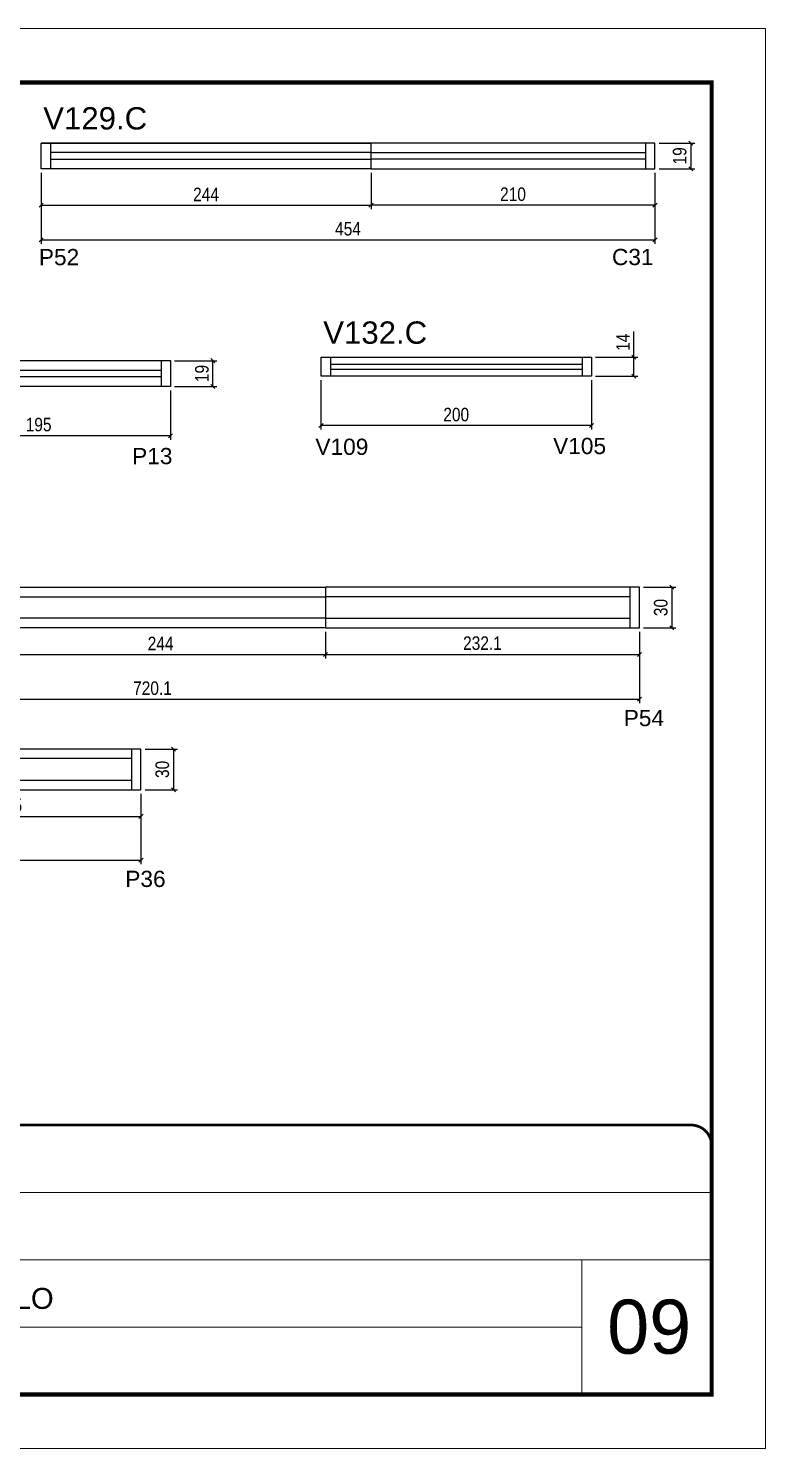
# Model space of a CAD drawing. Extents: x 2815 to 9069, y 548 to 5044.
# Drawn here: x 3755 to 4300, y 1696 to 2746 of the extents above; entities that cross this region are included whole.
import ezdxf

# ---------------------------------------------------------------- set-up
doc = ezdxf.new("R2010")
doc.units = 0
doc.linetypes.add('CONTINUO', pattern=[0])
doc.linetypes.add('DASHED', pattern=[0.75, 0.5, -0.25])
for name, color, linetype in [('5', 5, 'Continuous'), ('COTA', 241, 'Continuous'), ('NOMENCLATURA', 7, 'Continuous'), ('Painéis', 200, 'Continuous'), ('SARR_2.2x7', 40, 'Continuous'), ('SARR_EDITAR', 141, 'Continuous')]:
    doc.layers.add(name, color=color, linetype=linetype)
for name, color, linetype, lineweight in [('CARIMBO', 255, 'Continuous', 9), ('Folhas', 255, 'Continuous', 9), ('Romaneio', 3, 'Continuous', 13), ('SARRAFO DE PRESSAO', 251, 'DASHED', 9)]:
    doc.layers.add(name, color=color, linetype=linetype, lineweight=lineweight)
doc.styles.add('ARIAL', font='arial.ttf')
doc.styles.add('COTA TECNICA-50', font='techl___.ttf', dxfattribs={"height": 10})
doc.styles.get("Standard").update_dxf_attribs({"font": 'arial.ttf'})
doc.dimstyles.new('COTA PAINEL-50', dxfattribs={"dimtxt": 10, "dimasz": 3, "dimexe": 3, "dimexo": 3, "dimgap": 3, "dimtad": 1, "dimdec": 1, "dimzin": 12, "dimdsep": 46, "dimtxsty": 'COTA TECNICA-50', "dimblk1": 'OBLIQUE', "dimblk2": 'OBLIQUE', "dimsah": 1, "dimcen": 0.9, "dimclrd": 4, "dimclre": 4, "dimclrt": 240, "dimadec": 1, "dimazin": 3, "dimtfac": 1, "dimtdec": 1, "dimtmove": 0, "dimatfit": 3, "dimfxl": 1, "dimtolj": 1, "dimtzin": 12, "dimarcsym": 0})

# ---------------------------------------------------------------- blocks, each defined once
blk = doc.blocks.new('9999999999')
at = {"color": 30, "linetype": 'CONTINUO'}
for p, q in [((98564.6, 34379.6), (99584, 34379.6)), ((98564.6, 34329.8), (99488, 34329.8)), ((99584, 34329.8), (99488, 34329.8)), ((99488, 34329.8), (99488, 34230.2)), ((98564.6, 34280), (99488, 34280))]:
    blk.add_line(p, q, dxfattribs=at)
at = {"color": 30, "linetype": 'CONTINUO', "const_width": 2}
blk.add_lwpolyline([(99584, 34230.2), (99584, 34414.4, 0.414214), (99569, 34429.4), (98229, 34429.4, 0.414214), (98214, 34414.4), (98214, 34245.2, 0.414214), (98229, 34230.2), (99584, 34230.2)], format="xyb", dxfattribs=at)
at = {"layer": 'Folhas'}
blk.add_lwpolyline([(98139, 34190.2), (99624, 34190.2), (99624, 35240.2), (98139, 35240.2)], close=True, dxfattribs=at)
at = {"layer": 'Folhas', "color": 30, "const_width": 3}
blk.add_lwpolyline([(98214, 34230.2), (99584, 34230.2), (99584, 35200.2), (98214, 35200.2)], close=True, dxfattribs=at)
at = {"color": 7, "linetype": 'Continuous', "ltscale": 5, "style": 'ARIAL'}
blk.add_text('TRECHO 3 - 1° SUBSOLO', height=15.483, dxfattribs=at).set_placement((98837.7, 34293.5))
blk = doc.blocks.new('_Oblique')
at = {"color": 0, "linetype": 'ByBlock', "lineweight": -2}
blk.add_line((-0.5, -0.5), (0.5, 0.5), dxfattribs=at)
blk = doc.blocks.new('*D351')
at = {"layer": 'COTA', "color": 4, "linetype": 'ByBlock', "lineweight": -2, "transparency": 16777216}
for p, q in [((4008.7, 2639.6), (4008.7, 2612.6)), ((4218.7, 2639.6), (4218.7, 2612.6)), ((4218.7, 2615.6), (4008.7, 2615.6))]:
    blk.add_line(p, q, dxfattribs=at)
at = {"layer": 'Defpoints', "color": 0, "linetype": 'ByBlock', "transparency": 16777216}
for p in [(4008.7, 2642.6), (4218.7, 2642.6), (4008.7, 2615.6)]:
    blk.add_point(p, dxfattribs=at)
at = {"layer": 'COTA', "color": 4, "linetype": 'ByBlock', "lineweight": -2, "transparency": 16777216, "xscale": 3, "yscale": 3, "zscale": 3, "rotation": 180}
blk.add_blockref('_Oblique', (4008.7, 2615.6), dxfattribs=at)
at = {"layer": 'COTA', "color": 4, "linetype": 'ByBlock', "lineweight": -2, "transparency": 16777216, "xscale": 3, "yscale": 3, "zscale": 3}
blk.add_blockref('_Oblique', (4218.7, 2615.6), dxfattribs=at)
at = {"layer": 'COTA', "color": 240, "linetype": 'ByBlock', "transparency": 16777216, "insert": (4113.7, 2623.7), "char_height": 10, "attachment_point": 5, "style": 'COTA TECNICA-50'}
blk.add_mtext('\\A1;210', dxfattribs=at)
blk = doc.blocks.new('*D352')
at = {"layer": 'COTA', "color": 4, "linetype": 'ByBlock', "lineweight": -2, "transparency": 16777216}
for p, q in [((3764.7, 2639.6), (3764.7, 2612.6)), ((4008.7, 2639.6), (4008.7, 2612.6)), ((3764.7, 2615.6), (4008.7, 2615.6))]:
    blk.add_line(p, q, dxfattribs=at)
at = {"layer": 'Defpoints', "color": 0, "linetype": 'ByBlock', "transparency": 16777216}
for p in [(3764.7, 2642.6), (4008.7, 2642.6), (4008.7, 2615.6)]:
    blk.add_point(p, dxfattribs=at)
at = {"layer": 'COTA', "color": 4, "linetype": 'ByBlock', "lineweight": -2, "transparency": 16777216, "xscale": 3, "yscale": 3, "zscale": 3, "rotation": 180}
blk.add_blockref('_Oblique', (3764.7, 2615.6), dxfattribs=at)
at = {"layer": 'COTA', "color": 4, "linetype": 'ByBlock', "lineweight": -2, "transparency": 16777216, "xscale": 3, "yscale": 3, "zscale": 3}
blk.add_blockref('_Oblique', (4008.7, 2615.6), dxfattribs=at)
at = {"layer": 'COTA', "color": 240, "linetype": 'ByBlock', "transparency": 16777216, "insert": (3886.7, 2623.6), "char_height": 10, "attachment_point": 5, "style": 'COTA TECNICA-50'}
blk.add_mtext('\\A1;244', dxfattribs=at)
blk = doc.blocks.new('*D353')
at = {"layer": 'Defpoints', "color": 0, "linetype": 'ByBlock', "transparency": 16777216}
for p in [(4218.7, 2661.6), (4218.7, 2642.6), (4245.1, 2642.6)]:
    blk.add_point(p, dxfattribs=at)
at = {"layer": 'Romaneio', "color": 4, "linetype": 'ByBlock', "lineweight": -2, "transparency": 16777216}
for p, q in [((4221.7, 2661.6), (4248.1, 2661.6)), ((4245.1, 2661.6), (4245.1, 2642.6)), ((4221.7, 2642.6), (4248.1, 2642.6))]:
    blk.add_line(p, q, dxfattribs=at)
at = {"layer": 'Romaneio', "color": 4, "linetype": 'ByBlock', "lineweight": -2, "transparency": 16777216, "xscale": 3, "yscale": 3, "zscale": 3}
for p, rotation in [((4245.1, 2661.6), 90), ((4245.1, 2642.6), 270)]:
    blk.add_blockref('_Oblique', p, dxfattribs=dict(at, rotation=rotation))
at = {"layer": 'Romaneio', "color": 240, "linetype": 'ByBlock', "transparency": 16777216, "insert": (4237, 2652.1), "char_height": 10, "attachment_point": 5, "rotation": 90, "style": 'COTA TECNICA-50'}
blk.add_mtext('\\A1;19', dxfattribs=at)
blk = doc.blocks.new('*D354')
at = {"layer": 'Defpoints', "color": 0, "linetype": 'ByBlock', "transparency": 16777216}
for p in [(3764.7, 2642.6), (4218.7, 2642.6), (4218.7, 2590.1)]:
    blk.add_point(p, dxfattribs=at)
at = {"layer": 'Romaneio', "color": 4, "linetype": 'ByBlock', "lineweight": -2, "transparency": 16777216}
for p, q in [((3764.7, 2639.6), (3764.7, 2587.1)), ((4218.7, 2639.6), (4218.7, 2587.1)), ((3764.7, 2590.1), (4218.7, 2590.1))]:
    blk.add_line(p, q, dxfattribs=at)
at = {"layer": 'Romaneio', "color": 4, "linetype": 'ByBlock', "lineweight": -2, "transparency": 16777216, "xscale": 3, "yscale": 3, "zscale": 3, "rotation": 180}
blk.add_blockref('_Oblique', (3764.7, 2590.1), dxfattribs=at)
at = {"layer": 'Romaneio', "color": 4, "linetype": 'ByBlock', "lineweight": -2, "transparency": 16777216, "xscale": 3, "yscale": 3, "zscale": 3}
blk.add_blockref('_Oblique', (4218.7, 2590.1), dxfattribs=at)
at = {"layer": 'Romaneio', "color": 240, "linetype": 'ByBlock', "transparency": 16777216, "insert": (3991.7, 2598.2), "char_height": 10, "attachment_point": 5, "style": 'COTA TECNICA-50'}
blk.add_mtext('\\A1;454', dxfattribs=at)
blk = doc.blocks.new('*D478')
at = {"layer": 'COTA', "color": 4, "linetype": 'ByBlock', "lineweight": -2, "transparency": 16777216}
for p, q in [((3665.4, 2478.7), (3665.4, 2442.2)), ((3860.4, 2478.7), (3860.4, 2442.2)), ((3860.4, 2445.2), (3665.4, 2445.2))]:
    blk.add_line(p, q, dxfattribs=at)
at = {"layer": 'Defpoints', "color": 0, "linetype": 'ByBlock', "transparency": 16777216}
for p in [(3665.4, 2481.7), (3860.4, 2481.7), (3665.4, 2445.2)]:
    blk.add_point(p, dxfattribs=at)
at = {"layer": 'COTA', "color": 4, "linetype": 'ByBlock', "lineweight": -2, "transparency": 16777216, "xscale": 3, "yscale": 3, "zscale": 3, "rotation": 180}
blk.add_blockref('_Oblique', (3665.4, 2445.2), dxfattribs=at)
at = {"layer": 'COTA', "color": 4, "linetype": 'ByBlock', "lineweight": -2, "transparency": 16777216, "xscale": 3, "yscale": 3, "zscale": 3}
blk.add_blockref('_Oblique', (3860.4, 2445.2), dxfattribs=at)
at = {"layer": 'COTA', "color": 240, "linetype": 'ByBlock', "transparency": 16777216, "insert": (3762.9, 2453.4), "char_height": 10, "attachment_point": 5, "style": 'COTA TECNICA-50'}
blk.add_mtext('\\A1;195', dxfattribs=at)
blk = doc.blocks.new('*D479')
at = {"layer": 'Defpoints', "color": 0, "linetype": 'ByBlock', "transparency": 16777216}
for p in [(3860.4, 2500.7), (3891.8, 2500.7), (3860.4, 2481.7)]:
    blk.add_point(p, dxfattribs=at)
at = {"layer": 'Romaneio', "color": 4, "linetype": 'ByBlock', "lineweight": -2, "transparency": 16777216}
for p, q in [((3863.4, 2500.7), (3894.8, 2500.7)), ((3891.8, 2481.7), (3891.8, 2500.7)), ((3863.4, 2481.7), (3894.8, 2481.7))]:
    blk.add_line(p, q, dxfattribs=at)
at = {"layer": 'Romaneio', "color": 4, "linetype": 'ByBlock', "lineweight": -2, "transparency": 16777216, "xscale": 3, "yscale": 3, "zscale": 3}
for p, rotation in [((3891.8, 2500.7), 90), ((3891.8, 2481.7), 270)]:
    blk.add_blockref('_Oblique', p, dxfattribs=dict(at, rotation=rotation))
at = {"layer": 'Romaneio', "color": 240, "linetype": 'ByBlock', "transparency": 16777216, "insert": (3883.7, 2491.2), "char_height": 10, "attachment_point": 5, "rotation": 90, "style": 'COTA TECNICA-50'}
blk.add_mtext('\\A1;19', dxfattribs=at)
blk = doc.blocks.new('*D480')
at = {"layer": 'COTA', "color": 4, "linetype": 'ByBlock', "lineweight": -2, "transparency": 16777216}
for p, q in [((3971.7, 2486.2), (3971.7, 2449.7)), ((4171.7, 2486.2), (4171.7, 2449.7)), ((4171.7, 2452.7), (3971.7, 2452.7))]:
    blk.add_line(p, q, dxfattribs=at)
at = {"layer": 'Defpoints', "color": 0, "linetype": 'ByBlock', "transparency": 16777216}
for p in [(3971.7, 2489.2), (4171.7, 2489.2), (3971.7, 2452.7)]:
    blk.add_point(p, dxfattribs=at)
at = {"layer": 'COTA', "color": 4, "linetype": 'ByBlock', "lineweight": -2, "transparency": 16777216, "xscale": 3, "yscale": 3, "zscale": 3, "rotation": 180}
blk.add_blockref('_Oblique', (3971.7, 2452.7), dxfattribs=at)
at = {"layer": 'COTA', "color": 4, "linetype": 'ByBlock', "lineweight": -2, "transparency": 16777216, "xscale": 3, "yscale": 3, "zscale": 3}
blk.add_blockref('_Oblique', (4171.7, 2452.7), dxfattribs=at)
at = {"layer": 'COTA', "color": 240, "linetype": 'ByBlock', "transparency": 16777216, "insert": (4071.7, 2460.8), "char_height": 10, "attachment_point": 5, "style": 'COTA TECNICA-50'}
blk.add_mtext('\\A1;200', dxfattribs=at)
blk = doc.blocks.new('*D481')
at = {"layer": 'Defpoints', "color": 0, "linetype": 'ByBlock', "transparency": 16777216}
for p in [(4171.7, 2503.2), (4203.1, 2503.2), (4171.7, 2489.2)]:
    blk.add_point(p, dxfattribs=at)
at = {"layer": 'Romaneio', "color": 4, "linetype": 'ByBlock', "lineweight": -2, "transparency": 16777216}
for p, q in [((4203.1, 2503.2), (4203.1, 2522.3)), ((4174.7, 2503.2), (4206.1, 2503.2)), ((4203.1, 2489.2), (4203.1, 2503.2)), ((4174.7, 2489.2), (4206.1, 2489.2))]:
    blk.add_line(p, q, dxfattribs=at)
at = {"layer": 'Romaneio', "color": 4, "linetype": 'ByBlock', "lineweight": -2, "transparency": 16777216, "xscale": 3, "yscale": 3, "zscale": 3}
for p, rotation in [((4203.1, 2503.2), 90), ((4203.1, 2489.2), 270)]:
    blk.add_blockref('_Oblique', p, dxfattribs=dict(at, rotation=rotation))
at = {"layer": 'Romaneio', "color": 240, "linetype": 'ByBlock', "transparency": 16777216, "insert": (4195, 2514.3), "char_height": 10, "attachment_point": 5, "rotation": 90, "style": 'COTA TECNICA-50'}
blk.add_mtext('\\A1;14', dxfattribs=at)
blk = doc.blocks.new('*D487')
at = {"layer": 'COTA', "color": 4, "linetype": 'ByBlock', "lineweight": -2, "transparency": 16777216}
for p, q in [((3731.1, 2300.2), (3731.1, 2280.5)), ((3975.1, 2300.2), (3975.1, 2280.5)), ((3731.1, 2283.5), (3975.1, 2283.5))]:
    blk.add_line(p, q, dxfattribs=at)
at = {"layer": 'Defpoints', "color": 0, "linetype": 'ByBlock', "transparency": 16777216}
for p in [(3731.1, 2303.2), (3975.1, 2303.2), (3975.1, 2283.5)]:
    blk.add_point(p, dxfattribs=at)
at = {"layer": 'COTA', "color": 4, "linetype": 'ByBlock', "lineweight": -2, "transparency": 16777216, "xscale": 3, "yscale": 3, "zscale": 3, "rotation": 180}
blk.add_blockref('_Oblique', (3731.1, 2283.5), dxfattribs=at)
at = {"layer": 'COTA', "color": 4, "linetype": 'ByBlock', "lineweight": -2, "transparency": 16777216, "xscale": 3, "yscale": 3, "zscale": 3}
blk.add_blockref('_Oblique', (3975.1, 2283.5), dxfattribs=at)
at = {"layer": 'COTA', "color": 240, "linetype": 'ByBlock', "transparency": 16777216, "insert": (3853.1, 2291.6), "char_height": 10, "attachment_point": 5, "style": 'COTA TECNICA-50'}
blk.add_mtext('\\A1;244', dxfattribs=at)
blk = doc.blocks.new('*D143')
at = {"layer": 'COTA', "color": 4, "linetype": 'ByBlock', "lineweight": -2, "transparency": 16777216}
for p, q in [((3975.1, 2300.2), (3975.1, 2280.5)), ((4207.2, 2300.2), (4207.2, 2280.5)), ((3975.1, 2283.5), (4207.2, 2283.5))]:
    blk.add_line(p, q, dxfattribs=at)
at = {"layer": 'Defpoints', "color": 0, "linetype": 'ByBlock', "transparency": 16777216}
for p in [(3975.1, 2303.2), (4207.2, 2303.2), (4207.2, 2283.5)]:
    blk.add_point(p, dxfattribs=at)
at = {"layer": 'COTA', "color": 4, "linetype": 'ByBlock', "lineweight": -2, "transparency": 16777216, "xscale": 3, "yscale": 3, "zscale": 3, "rotation": 180}
blk.add_blockref('_Oblique', (3975.1, 2283.5), dxfattribs=at)
at = {"layer": 'COTA', "color": 4, "linetype": 'ByBlock', "lineweight": -2, "transparency": 16777216, "xscale": 3, "yscale": 3, "zscale": 3}
blk.add_blockref('_Oblique', (4207.2, 2283.5), dxfattribs=at)
at = {"layer": 'COTA', "color": 240, "linetype": 'ByBlock', "transparency": 16777216, "insert": (4091.1, 2291.8), "char_height": 10, "attachment_point": 5, "style": 'COTA TECNICA-50'}
blk.add_mtext('\\A1;232.1', dxfattribs=at)
blk = doc.blocks.new('*D488')
at = {"layer": 'COTA', "color": 4, "linetype": 'ByBlock', "lineweight": -2, "transparency": 16777216}
for p, q in [((4210.2, 2333.2), (4234.2, 2333.2)), ((4231.2, 2333.2), (4231.2, 2303.2)), ((4210.2, 2303.2), (4234.2, 2303.2))]:
    blk.add_line(p, q, dxfattribs=at)
at = {"layer": 'Defpoints', "color": 0, "linetype": 'ByBlock', "transparency": 16777216}
for p in [(4207.2, 2333.2), (4207.2, 2303.2), (4231.2, 2303.2)]:
    blk.add_point(p, dxfattribs=at)
at = {"layer": 'COTA', "color": 4, "linetype": 'ByBlock', "lineweight": -2, "transparency": 16777216, "xscale": 3, "yscale": 3, "zscale": 3}
for p, rotation in [((4231.2, 2333.2), 90), ((4231.2, 2303.2), 270)]:
    blk.add_blockref('_Oblique', p, dxfattribs=dict(at, rotation=rotation))
at = {"layer": 'COTA', "color": 240, "linetype": 'ByBlock', "transparency": 16777216, "insert": (4223, 2318.2), "char_height": 10, "attachment_point": 5, "rotation": 90, "style": 'COTA TECNICA-50'}
blk.add_mtext('\\A1;30', dxfattribs=at)
blk = doc.blocks.new('*D489')
at = {"layer": 'Defpoints', "color": 0, "linetype": 'ByBlock', "transparency": 16777216}
for p in [(3487.1, 2303.2), (4207.2, 2303.2), (4207.2, 2250.4)]:
    blk.add_point(p, dxfattribs=at)
at = {"layer": 'Romaneio', "color": 4, "linetype": 'ByBlock', "lineweight": -2, "transparency": 16777216}
for p, q in [((3487.1, 2300.2), (3487.1, 2247.4)), ((4207.2, 2300.2), (4207.2, 2247.4)), ((3487.1, 2250.4), (4207.2, 2250.4))]:
    blk.add_line(p, q, dxfattribs=at)
at = {"layer": 'Romaneio', "color": 4, "linetype": 'ByBlock', "lineweight": -2, "transparency": 16777216, "xscale": 3, "yscale": 3, "zscale": 3, "rotation": 180}
blk.add_blockref('_Oblique', (3487.1, 2250.4), dxfattribs=at)
at = {"layer": 'Romaneio', "color": 4, "linetype": 'ByBlock', "lineweight": -2, "transparency": 16777216, "xscale": 3, "yscale": 3, "zscale": 3}
blk.add_blockref('_Oblique', (4207.2, 2250.4), dxfattribs=at)
at = {"layer": 'Romaneio', "color": 240, "linetype": 'ByBlock', "transparency": 16777216, "insert": (3847.1, 2258.5), "char_height": 10, "attachment_point": 5, "style": 'COTA TECNICA-50'}
blk.add_mtext('\\A1;720.1', dxfattribs=at)
blk = doc.blocks.new('*D144')
at = {"layer": 'COTA', "color": 4, "linetype": 'ByBlock', "lineweight": -2, "transparency": 16777216}
for p, q in [((3643.6, 2180.5), (3643.6, 2160.8)), ((3838.6, 2180.5), (3838.6, 2160.8)), ((3643.6, 2163.8), (3838.6, 2163.8))]:
    blk.add_line(p, q, dxfattribs=at)
at = {"layer": 'Defpoints', "color": 0, "linetype": 'ByBlock', "transparency": 16777216}
for p in [(3643.6, 2183.5), (3838.6, 2183.5), (3838.6, 2163.8)]:
    blk.add_point(p, dxfattribs=at)
at = {"layer": 'COTA', "color": 4, "linetype": 'ByBlock', "lineweight": -2, "transparency": 16777216, "xscale": 3, "yscale": 3, "zscale": 3, "rotation": 180}
blk.add_blockref('_Oblique', (3643.6, 2163.8), dxfattribs=at)
at = {"layer": 'COTA', "color": 4, "linetype": 'ByBlock', "lineweight": -2, "transparency": 16777216, "xscale": 3, "yscale": 3, "zscale": 3}
blk.add_blockref('_Oblique', (3838.6, 2163.8), dxfattribs=at)
at = {"layer": 'COTA', "color": 240, "linetype": 'ByBlock', "transparency": 16777216, "insert": (3741.1, 2172), "char_height": 10, "attachment_point": 5, "style": 'COTA TECNICA-50'}
blk.add_mtext('\\A1;195', dxfattribs=at)
blk = doc.blocks.new('*D492')
at = {"layer": 'COTA', "color": 4, "linetype": 'ByBlock', "lineweight": -2, "transparency": 16777216}
for p, q in [((3841.6, 2213.5), (3865.6, 2213.5)), ((3862.6, 2213.5), (3862.6, 2183.5)), ((3841.6, 2183.5), (3865.6, 2183.5))]:
    blk.add_line(p, q, dxfattribs=at)
at = {"layer": 'Defpoints', "color": 0, "linetype": 'ByBlock', "transparency": 16777216}
for p in [(3838.6, 2213.5), (3838.6, 2183.5), (3862.6, 2183.5)]:
    blk.add_point(p, dxfattribs=at)
at = {"layer": 'COTA', "color": 4, "linetype": 'ByBlock', "lineweight": -2, "transparency": 16777216, "xscale": 3, "yscale": 3, "zscale": 3}
for p, rotation in [((3862.6, 2213.5), 90), ((3862.6, 2183.5), 270)]:
    blk.add_blockref('_Oblique', p, dxfattribs=dict(at, rotation=rotation))
at = {"layer": 'COTA', "color": 240, "linetype": 'ByBlock', "transparency": 16777216, "insert": (3854.4, 2198.5), "char_height": 10, "attachment_point": 5, "rotation": 90, "style": 'COTA TECNICA-50'}
blk.add_mtext('\\A1;30', dxfattribs=at)
blk = doc.blocks.new('*D493')
at = {"layer": 'Defpoints', "color": 0, "linetype": 'ByBlock', "transparency": 16777216}
for p in [(2911.6, 2183.5), (3838.6, 2183.5), (3838.6, 2131.5)]:
    blk.add_point(p, dxfattribs=at)
at = {"layer": 'Romaneio', "color": 4, "linetype": 'ByBlock', "lineweight": -2, "transparency": 16777216}
for p, q in [((2911.6, 2180.5), (2911.6, 2128.5)), ((3838.6, 2180.5), (3838.6, 2128.5)), ((2911.6, 2131.5), (3838.6, 2131.5))]:
    blk.add_line(p, q, dxfattribs=at)
at = {"layer": 'Romaneio', "color": 4, "linetype": 'ByBlock', "lineweight": -2, "transparency": 16777216, "xscale": 3, "yscale": 3, "zscale": 3, "rotation": 180}
blk.add_blockref('_Oblique', (2911.6, 2131.5), dxfattribs=at)
at = {"layer": 'Romaneio', "color": 4, "linetype": 'ByBlock', "lineweight": -2, "transparency": 16777216, "xscale": 3, "yscale": 3, "zscale": 3}
blk.add_blockref('_Oblique', (3838.6, 2131.5), dxfattribs=at)
at = {"layer": 'Romaneio', "color": 240, "linetype": 'ByBlock', "transparency": 16777216, "insert": (3375.1, 2139.6), "char_height": 10, "attachment_point": 5, "style": 'COTA TECNICA-50'}
blk.add_mtext('\\A1;927', dxfattribs=at)

msp = doc.modelspace()

# ---------------------------------------------------------------- linework, layer by layer
at = {"layer": 'Painéis', "linetype": 'Continuous'}
msp.add_lwpolyline([(4008.68, 2661.6), (4008.68, 2642.6), (4218.68, 2642.6), (4218.68, 2661.6), (3764.68, 2661.6)], dxfattribs=at)
for points in [[(3764.68, 2661.6), (4008.68, 2661.6), (4008.68, 2642.6), (3764.68, 2642.6)], [(3665.42, 2500.72), (3860.42, 2500.72), (3860.42, 2481.72), (3665.42, 2481.72)], [(3971.73, 2503.19), (4171.73, 2503.19), (4171.73, 2489.19), (3971.73, 2489.19)], [(3731.07, 2333.21), (3975.07, 2333.21), (3975.07, 2303.21), (3731.07, 2303.21)], [(3975.07, 2303.21), (4207.17, 2303.21), (4207.17, 2333.21), (3975.07, 2333.21)], [(3643.56, 2183.52), (3838.56, 2183.52), (3838.56, 2213.52), (3643.56, 2213.52)]]:
    msp.add_lwpolyline(points, close=True, dxfattribs=at)
at = {"layer": 'SARR_2.2x7', "linetype": 'Continuous'}
for p, q in [((3771.68, 2661.6), (3771.68, 2642.6)), ((4211.68, 2661.6), (4211.68, 2642.6)), ((4008.68, 2654.6), (3771.68, 2654.6)), ((3771.68, 2649.6), (4008.68, 2649.6)), ((4008.68, 2654.6), (4211.68, 2654.6)), ((4211.68, 2649.6), (4008.68, 2649.6)), ((3853.42, 2500.72), (3853.42, 2481.72)), ((3978.73, 2503.19), (3978.73, 2489.19)), ((4164.73, 2503.19), (4164.73, 2489.19)), ((3672.42, 2493.72), (3853.42, 2493.72)), ((3853.42, 2488.72), (3672.42, 2488.72)), ((4200.17, 2333.21), (4200.17, 2303.21)), ((3731.07, 2326.21), (3975.07, 2326.21)), ((4200.17, 2326.21), (3975.07, 2326.21)), ((3975.07, 2310.21), (3731.07, 2310.21)), ((3975.07, 2310.21), (4200.17, 2310.21)), ((3831.56, 2206.52), (3643.56, 2206.52)), ((3831.56, 2213.52), (3831.56, 2183.52)), ((3643.56, 2190.52), (3831.56, 2190.52))]:
    msp.add_line(p, q, dxfattribs=at)
at = {"layer": 'SARR_EDITAR', "linetype": 'Continuous'}
for p, q in [((3978.73, 2498.19), (4164.73, 2498.19)), ((4164.73, 2494.19), (3978.73, 2494.19))]:
    msp.add_line(p, q, dxfattribs=at)

# ---------------------------------------------------------------- block references
at = {"layer": 'SARRAFO DE PRESSAO', "color": 6, "linetype": 'ByBlock'}
msp.add_blockref('9999999999', (-95323.49, -32493.85), dxfattribs=at)

# ---------------------------------------------------------------- texts
at = {"layer": '5', "linetype": 'Continuous'}
for s, p in [('P52', (3763.1, 2571.29)), ('C31', (4186.89, 2571.35)), ('P13', (3832.04, 2424.18)), ('V109', (3967.58, 2431.03)), ('V105', (4143.36, 2431.64)), ('P54', (4195.59, 2230.49)), ('P36', (3826.98, 2111.58))]:
    msp.add_text(s, height=12, rotation=359.99996, dxfattribs=at).set_placement(p)
at = {"layer": 'CARIMBO', "style": 'ARIAL'}
msp.add_text('09', height=40, dxfattribs=at).set_placement((4183.35, 1766.5))
at = {"layer": 'NOMENCLATURA', "linetype": 'Continuous'}
for s, p in [('V129.C', (3766.3, 2671.62)), ('V132.C', (3973.36, 2513.21))]:
    msp.add_text(s, height=16.5, dxfattribs=at).set_placement(p)

# ---------------------------------------------------------------- dimensions: what is measured, and where the dimension line sits
at = {"layer": 'COTA', "linetype": 'ByBlock'}
for p1, p2, distance, picture, middle in [((3764.68, 2642.6), (4008.68, 2642.6), -27.03, '*D352', (3886.68, 2623.65)), ((4207.17, 2333.21), (4207.17, 2303.21), 24.03, '*D488', (4222.98, 2318.21)), ((3731.07, 2303.21), (3975.07, 2303.21), -19.68, '*D487', (3853.07, 2291.6)), ((3975.07, 2303.21), (4207.17, 2303.21), -19.68, '*D143', (4091.12, 2291.75)), ((3838.56, 2213.52), (3838.56, 2183.52), 24.03, '*D492', (3854.37, 2198.52)), ((3643.56, 2183.52), (3838.56, 2183.52), -19.68, '*D144', (3741.06, 2171.98))]:
    dim = msp.add_aligned_dim(p1=p1, p2=p2, distance=distance, dimstyle='COTA PAINEL-50', override={"dimarcsym": 1}, dxfattribs=at)
    dim.commit()
    dim.dimension.update_dxf_attribs({"geometry": picture, "text_midpoint": middle})
for base, p1, p2, picture, middle in [((4008.68, 2615.57), (4218.68, 2642.6), (4008.68, 2642.6), '*D351', (4113.68, 2623.68)), ((3971.73, 2452.72), (4171.73, 2489.19), (3971.73, 2489.19), '*D480', (4071.73, 2460.82)), ((3665.42, 2445.25), (3860.42, 2481.72), (3665.42, 2481.72), '*D478', (3762.92, 2453.39))]:
    dim = msp.add_linear_dim(base=base, p1=p1, p2=p2, dimstyle='COTA PAINEL-50', override={"dimarcsym": 1}, dxfattribs=at)
    dim.commit()
    dim.dimension.update_dxf_attribs({"geometry": picture, "text_midpoint": middle})
at = {"layer": 'Romaneio', "linetype": 'ByBlock'}
for base, p1, p2, picture, middle in [((4245.11, 2642.6), (4218.68, 2661.6), (4218.68, 2642.6), '*D353', (4237.02, 2652.1)), ((4203.07, 2503.19), (4171.73, 2489.19), (4171.73, 2503.19), '*D481', (4195, 2514.25)), ((3891.76, 2500.72), (3860.42, 2481.72), (3860.42, 2500.72), '*D479', (3883.67, 2491.22))]:
    dim = msp.add_linear_dim(base=base, p1=p1, p2=p2, angle=90, dimstyle='COTA PAINEL-50', override={"dimarcsym": 1}, dxfattribs=at)
    dim.commit()
    dim.dimension.update_dxf_attribs({"geometry": picture, "text_midpoint": middle})
for base, p1, p2, picture, middle in [((4218.68, 2590.08), (3764.68, 2642.6), (4218.68, 2642.6), '*D354', (3991.68, 2598.19)), ((4207.17, 2250.44), (3487.07, 2303.21), (4207.17, 2303.21), '*D489', (3847.12, 2258.55)), ((3838.56, 2131.53), (2911.56, 2183.52), (3838.56, 2183.52), '*D493', (3375.06, 2139.63))]:
    dim = msp.add_linear_dim(base=base, p1=p1, p2=p2, dimstyle='COTA PAINEL-50', override={"dimarcsym": 1}, dxfattribs=at)
    dim.commit()
    dim.dimension.update_dxf_attribs({"geometry": picture, "text_midpoint": middle})

doc.saveas('drawing.dxf')
